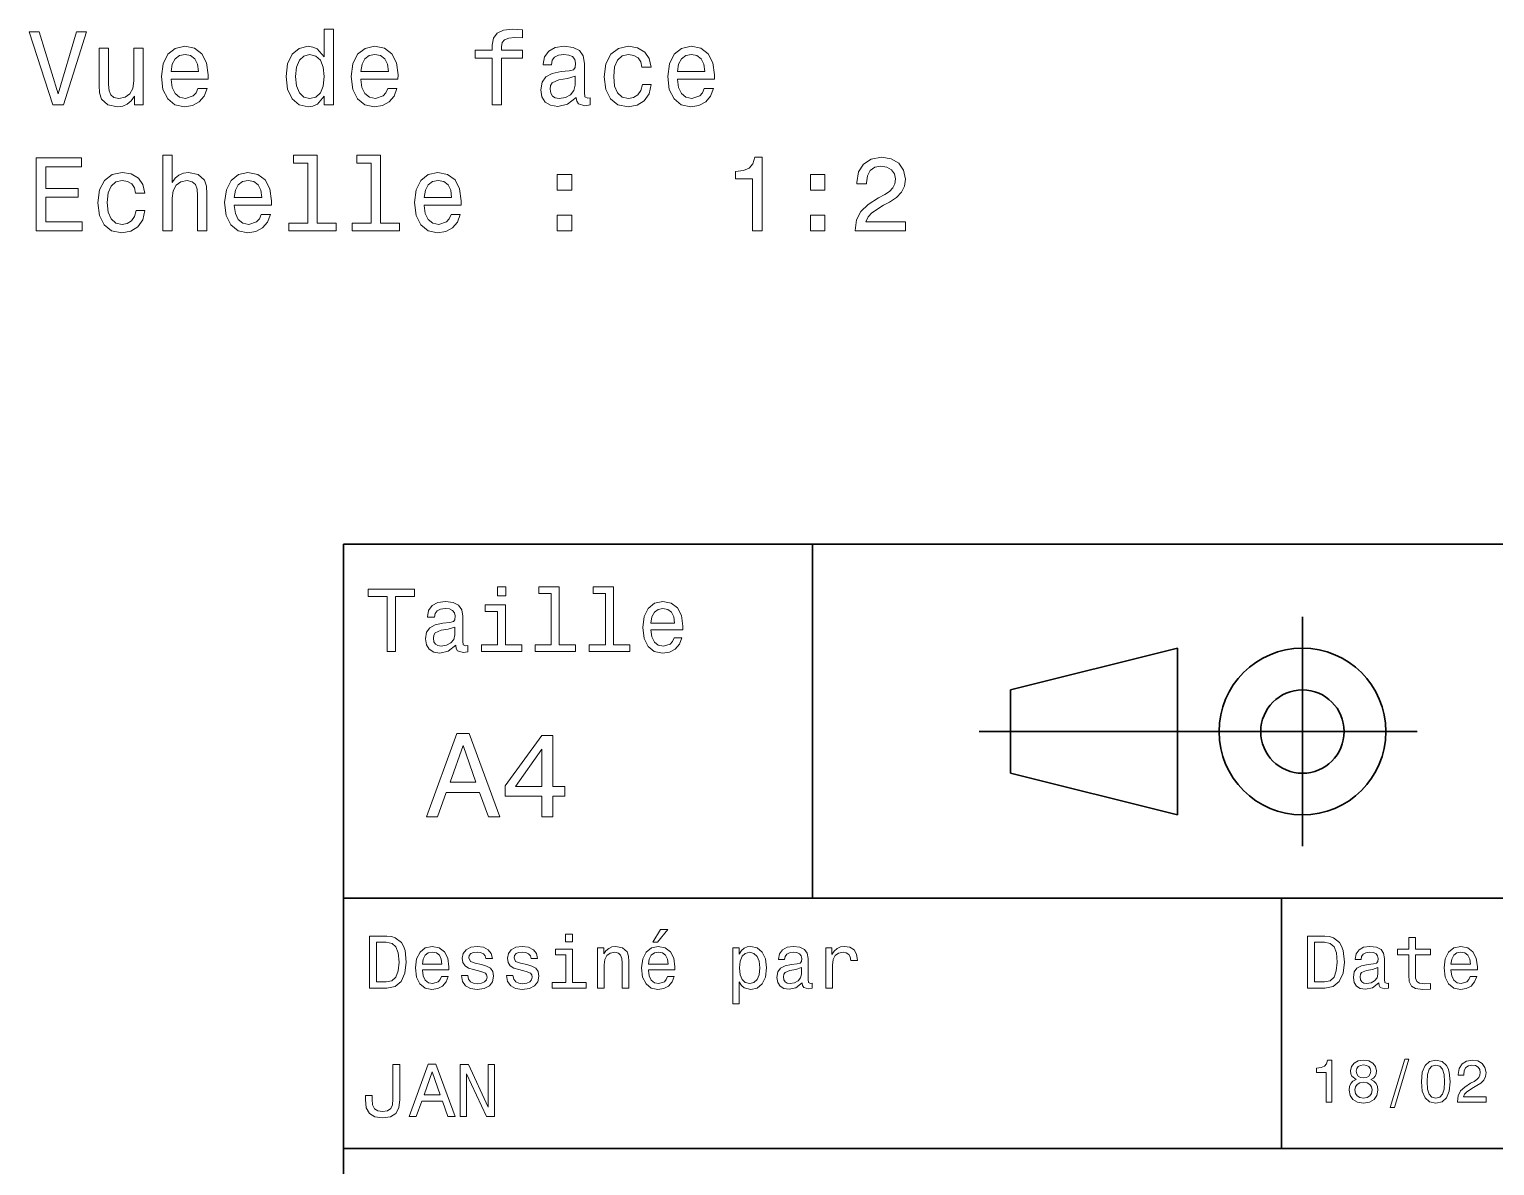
# Model space of a CAD drawing. Extents: x 0 to 297, y 0 to 210.
# Drawn here: x 81.9 to 152.2, y 40.2 to 94.7 of the extents above; entities that cross this region are included whole.
import ezdxf

# ---------------------------------------------------------------- set-up
doc = ezdxf.new("R2010")
doc.units = 0

msp = doc.modelspace()

# ---------------------------------------------------------------- linework, layer by layer
at = {"color": 7, "lineweight": 35}
for p, q in [((97, 10), (97, 70)), ((97, 70), (287, 70)), ((127.5, 61), (148.5, 61)), ((97, 53), (162, 53)), ((97, 41), (162, 41))]:
    msp.add_line(p, q, dxfattribs=at)
at = {"color": 7, "lineweight": 35, "ltscale": 0.425}
msp.add_line((119.5, 53), (119.5, 70), dxfattribs=at)
at = {"color": 7, "lineweight": 35, "ltscale": 0.275}
msp.add_line((143, 55.5), (143, 66.5), dxfattribs=at)
at = {"color": 7, "lineweight": 35, "ltscale": 0.206155}
for p, q in [((129, 63), (137, 65)), ((137, 57), (129, 59))]:
    msp.add_line(p, q, dxfattribs=at)
at = {"color": 7, "lineweight": 35, "ltscale": 0.2}
msp.add_line((137, 65), (137, 57), dxfattribs=at)
at = {"color": 7, "lineweight": 35, "ltscale": 0.1}
msp.add_line((129, 59), (129, 63), dxfattribs=at)
at = {"color": 7, "lineweight": 35, "ltscale": 0.3}
msp.add_line((142, 41), (142, 53), dxfattribs=at)
at = {"color": 7, "lineweight": 13}
for points in [[(84.189964, 94.580505), (83.312447, 91.59996), (82.409706, 94.580505), (81.930603, 94.580505), (83.060287, 91.075462), (83.564606, 91.075462), (84.669075, 94.580505)], [(96.076859, 91.494049), (96.076859, 91.075462), (96.52066, 91.075462), (96.52066, 94.696503), (96.081894, 94.696503), (96.081894, 93.370132), (95.744003, 93.753418), (95.537231, 93.844193), (95.300201, 93.879494), (94.871521, 93.778633), (94.538673, 93.496208), (94.321808, 93.04232), (94.246162, 92.432091), (94.321808, 91.821861), (94.538673, 91.362923), (94.871521, 91.075462), (95.300201, 90.979645), (95.537231, 91.014946), (95.749046, 91.105721)], [(104.135933, 93.314659), (104.135933, 91.075462), (104.579742, 91.075462), (104.579742, 93.314659), (105.588379, 93.314659), (105.588379, 93.692894), (104.579742, 93.692894), (104.579742, 93.859322), (104.615036, 94.06105), (104.731033, 94.19722), (104.927719, 94.277908), (105.210144, 94.308174), (105.588379, 94.288002), (105.588379, 94.67128), (105.109276, 94.696503), (104.67556, 94.651108), (104.372963, 94.514946), (104.191406, 94.277908), (104.135933, 93.940018), (104.135933, 93.692894), (103.323975, 93.692894), (103.323975, 93.314659)], [(87.392418, 93.783676), (86.948608, 93.783676), (86.948608, 92.220276), (86.898178, 91.857162), (86.751923, 91.594917), (86.524979, 91.433533), (86.227432, 91.383102), (85.990402, 91.423447), (85.839104, 91.544479), (85.753365, 91.751251), (85.733192, 92.043762), (85.733192, 93.783676), (85.289391, 93.783676), (85.289391, 92.003418), (85.30452, 91.645348), (85.400345, 91.347794), (85.692848, 91.075462), (86.161865, 90.979645), (86.414032, 91.014946), (86.63089, 91.105721), (86.81749, 91.262062), (86.968788, 91.489006), (86.968788, 91.075462), (87.392418, 91.075462)], [(88.728874, 92.300964), (90.504089, 92.300964), (90.509132, 92.507736), (90.428436, 93.087708), (90.206535, 93.521431), (89.853516, 93.783676), (89.384491, 93.879494), (88.92556, 93.778633), (88.572533, 93.496208), (88.345589, 93.037277), (88.264893, 92.432091), (88.340546, 91.811775), (88.56749, 91.35788), (88.915474, 91.075462), (89.369362, 90.979645), (89.762733, 91.045204), (90.085503, 91.216675), (90.322533, 91.489006), (90.458702, 91.852119), (90.019936, 91.852119), (89.929161, 91.650391), (89.798035, 91.499092), (89.424835, 91.378059), (89.137375, 91.433533), (88.920517, 91.610046), (88.779305, 91.897507), (88.728874, 92.285835)], [(88.728874, 92.674164), (88.784348, 93.022148), (88.920517, 93.27935), (89.127289, 93.435692), (89.39962, 93.491165), (89.666916, 93.435692), (89.873688, 93.27935), (89.999763, 93.022148), (90.045151, 92.674164)], [(97.836945, 92.300964), (99.61216, 92.300964), (99.617203, 92.507736), (99.536507, 93.087708), (99.314606, 93.521431), (98.961578, 93.783676), (98.492561, 93.879494), (98.03363, 93.778633), (97.680603, 93.496208), (97.453659, 93.037277), (97.372963, 92.432091), (97.448616, 91.811775), (97.67556, 91.35788), (98.023544, 91.075462), (98.477432, 90.979645), (98.870804, 91.045204), (99.193573, 91.216675), (99.430603, 91.489006), (99.566772, 91.852119), (99.128006, 91.852119), (99.037231, 91.650391), (98.906105, 91.499092), (98.532906, 91.378059), (98.245445, 91.433533), (98.02858, 91.610046), (97.887375, 91.897507), (97.836945, 92.285835)], [(97.836945, 92.674164), (97.892418, 93.022148), (98.02858, 93.27935), (98.235352, 93.435692), (98.50769, 93.491165), (98.774979, 93.435692), (98.98175, 93.27935), (99.107834, 93.022148), (99.153221, 92.674164)], [(108.165474, 91.42849), (108.165474, 91.413361), (108.190689, 91.24189), (108.266335, 91.12085), (108.584061, 91.025032), (108.831177, 91.065376), (108.831177, 91.408318), (108.725266, 91.393188), (108.584061, 91.458748), (108.558846, 91.660477), (108.558846, 93.062492), (108.498322, 93.420563), (108.321808, 93.672722), (108.014175, 93.82402), (107.58046, 93.879494), (107.15683, 93.818977), (106.844147, 93.647507), (106.647461, 93.380219), (106.581894, 93.027191), (106.581894, 92.996933), (106.980316, 92.996933), (107.015617, 93.208748), (107.126564, 93.360046), (107.308121, 93.450821), (107.565331, 93.486122), (107.812447, 93.460907), (107.98896, 93.385262), (108.094864, 93.254135), (108.130173, 93.072578), (108.110001, 92.860764), (108.029305, 92.75486), (107.827576, 92.704422), (107.449333, 92.664078), (107.015617, 92.573303), (106.707977, 92.411919), (106.526421, 92.15976), (106.470947, 91.78656), (106.521378, 91.453705), (106.677719, 91.206589), (106.929878, 91.050247), (107.277863, 90.994774), (107.746887, 91.100677)], [(111.31749, 92.885979), (111.756248, 92.885979), (111.665466, 93.289436), (111.448608, 93.607162), (111.110718, 93.803848), (110.671951, 93.879494), (110.187805, 93.778633), (109.819649, 93.496208), (109.587662, 93.037277), (109.506973, 92.422005), (109.582619, 91.811775), (109.809563, 91.35788), (110.167633, 91.075462), (110.65683, 90.979645), (111.090546, 91.05529), (111.428436, 91.267105), (111.660431, 91.59996), (111.761292, 92.043762), (111.337662, 92.043762), (111.262009, 91.761345), (111.120804, 91.549522), (110.919075, 91.418404), (110.671951, 91.378059), (110.364319, 91.443619), (110.142418, 91.645348), (110.006248, 91.97316), (109.960861, 92.437134), (110.006248, 92.891022), (110.147461, 93.218834), (110.374405, 93.420563), (110.671951, 93.491165), (110.934204, 93.445778), (111.13089, 93.329788), (111.262009, 93.138145)], [(113.017059, 92.300964), (114.792267, 92.300964), (114.797318, 92.507736), (114.716621, 93.087708), (114.49472, 93.521431), (114.141693, 93.783676), (113.672676, 93.879494), (113.213745, 93.778633), (112.860718, 93.496208), (112.633774, 93.037277), (112.553078, 92.432091), (112.628723, 91.811775), (112.855667, 91.35788), (113.203659, 91.075462), (113.657547, 90.979645), (114.050919, 91.045204), (114.373688, 91.216675), (114.610718, 91.489006), (114.746887, 91.852119), (114.308121, 91.852119), (114.217346, 91.650391), (114.08622, 91.499092), (113.71302, 91.378059), (113.425552, 91.433533), (113.208694, 91.610046), (113.06749, 91.897507), (113.017059, 92.285835)], [(113.017059, 92.674164), (113.072533, 93.022148), (113.208694, 93.27935), (113.415466, 93.435692), (113.687805, 93.491165), (113.955093, 93.435692), (114.161865, 93.27935), (114.287949, 93.022148), (114.333336, 92.674164)], [(95.375847, 93.481079), (95.66835, 93.410477), (95.890259, 93.213791), (96.021378, 92.885979), (96.071808, 92.432091), (96.021378, 91.97316), (95.890259, 91.645348), (95.66835, 91.443619), (95.375847, 91.378059), (95.098465, 91.443619), (94.88665, 91.645348), (94.745445, 91.978203), (94.70005, 92.432091), (94.745445, 92.880936), (94.88665, 93.208748), (95.098465, 93.410477)], [(108.115036, 92.02359), (108.05452, 91.761345), (107.893135, 91.559608), (107.651062, 91.42849), (107.353516, 91.383102), (107.161865, 91.408318), (107.025703, 91.489006), (106.939972, 91.630219), (106.914749, 91.826904), (106.934921, 92.003418), (107.015617, 92.129494), (107.338379, 92.270706), (107.746887, 92.331223), (108.115036, 92.452263)], [(88.340546, 85.028633), (88.784348, 85.028633), (88.784348, 86.592033), (88.829735, 86.950104), (88.97599, 87.212349), (89.202934, 87.373734), (89.505531, 87.43425), (89.747604, 87.38382), (89.898903, 87.24765), (89.974548, 87.020706), (89.999763, 86.718117), (89.999763, 85.028633), (90.443573, 85.028633), (90.443573, 86.808891), (90.423393, 87.166962), (90.332619, 87.464516), (90.035065, 87.736847), (89.571091, 87.832664), (89.318932, 87.797363), (89.102074, 87.701546), (88.920517, 87.550247), (88.784348, 87.343475), (88.784348, 88.649673), (88.340546, 88.649673)], [(95.295151, 88.276474), (95.295151, 85.401833), (94.382332, 85.401833), (94.382332, 85.028633), (96.646736, 85.028633), (96.646736, 85.401833), (95.73896, 85.401833), (95.73896, 88.649673), (94.59919, 88.649673), (94.59919, 88.276474)], [(98.331177, 88.276474), (98.331177, 85.401833), (97.41835, 85.401833), (97.41835, 85.028633), (99.682762, 85.028633), (99.682762, 85.401833), (98.774979, 85.401833), (98.774979, 88.649673), (97.635208, 88.649673), (97.635208, 88.276474)], [(82.253365, 85.028633), (84.472389, 85.028633), (84.472389, 85.452263), (82.717346, 85.452263), (82.717346, 86.637421), (84.280746, 86.637421), (84.280746, 87.056007), (82.717346, 87.056007), (82.717346, 88.105003), (84.432045, 88.105003), (84.432045, 88.528633), (82.253365, 88.528633)], [(116.61792, 85.028633), (117.076851, 85.028633), (117.076851, 88.553848), (116.733917, 88.553848), (116.643135, 88.246216), (116.461578, 88.039444), (116.184204, 87.918404), (115.800919, 87.878059), (115.800919, 87.519989), (116.61792, 87.519989)], [(121.550194, 85.028633), (123.955811, 85.028633), (123.955811, 85.462349), (122.05452, 85.462349), (122.160423, 85.699379), (122.34198, 85.896065), (122.901779, 86.254135), (123.199326, 86.405434), (123.532181, 86.622292), (123.769211, 86.874451), (123.90538, 87.172005), (123.955811, 87.509903), (123.870079, 87.933533), (123.633041, 88.266388), (123.269936, 88.478203), (122.800919, 88.553848), (122.316765, 88.468117), (121.948608, 88.231079), (121.711578, 87.852844), (121.63089, 87.353561), (121.63089, 87.282959), (122.089821, 87.282959), (122.089821, 87.323303), (122.135208, 87.666245), (122.271378, 87.918404), (122.488235, 88.079788), (122.775696, 88.135262), (123.068207, 88.084831), (123.285065, 87.958748), (123.42627, 87.762062), (123.476707, 87.514946), (123.441406, 87.282959), (123.345581, 87.086273), (123.184204, 86.914803), (122.962296, 86.763504), (122.664749, 86.602119), (122.170509, 86.289436), (121.822525, 85.956589), (121.615753, 85.553131), (121.550194, 85.043762)], [(87.029305, 86.839149), (87.468063, 86.839149), (87.377289, 87.242607), (87.160431, 87.560333), (86.822533, 87.757019), (86.383774, 87.832664), (85.89962, 87.731804), (85.531464, 87.449379), (85.299477, 86.990448), (85.218788, 86.375175), (85.294434, 85.764946), (85.521378, 85.31105), (85.879448, 85.028633), (86.368645, 84.932816), (86.802361, 85.008461), (87.140259, 85.220276), (87.372246, 85.553131), (87.473106, 85.996933), (87.049477, 85.996933), (86.973831, 85.714516), (86.832619, 85.502693), (86.63089, 85.371574), (86.383774, 85.33123), (86.076134, 85.39679), (85.854233, 85.598518), (85.718063, 85.926331), (85.672676, 86.390305), (85.718063, 86.844193), (85.859276, 87.172005), (86.08622, 87.373734), (86.383774, 87.444336), (86.646019, 87.398949), (86.842705, 87.282959), (86.973831, 87.091316)], [(91.764893, 86.254135), (93.540115, 86.254135), (93.545151, 86.460907), (93.464462, 87.040878), (93.242561, 87.474602), (92.889534, 87.736847), (92.420517, 87.832664), (91.961578, 87.731804), (91.608551, 87.449379), (91.381607, 86.990448), (91.300919, 86.385262), (91.376564, 85.764946), (91.603516, 85.31105), (91.951492, 85.028633), (92.405388, 84.932816), (92.798759, 84.998375), (93.121521, 85.169846), (93.358551, 85.442177), (93.49472, 85.80529), (93.055962, 85.80529), (92.965179, 85.603561), (92.834061, 85.452263), (92.460861, 85.33123), (92.173393, 85.386703), (91.956535, 85.563217), (91.815331, 85.850677), (91.764893, 86.239006)], [(91.764893, 86.627335), (91.820374, 86.975319), (91.956535, 87.232521), (92.163307, 87.388863), (92.435646, 87.444336), (92.702934, 87.388863), (92.909706, 87.232521), (93.035789, 86.975319), (93.081177, 86.627335)], [(100.872963, 86.254135), (102.648178, 86.254135), (102.653221, 86.460907), (102.572533, 87.040878), (102.350632, 87.474602), (101.997604, 87.736847), (101.52858, 87.832664), (101.069649, 87.731804), (100.716629, 87.449379), (100.489677, 86.990448), (100.408989, 86.385262), (100.484634, 85.764946), (100.711578, 85.31105), (101.059563, 85.028633), (101.513458, 84.932816), (101.90683, 84.998375), (102.229591, 85.169846), (102.466629, 85.442177), (102.602791, 85.80529), (102.164032, 85.80529), (102.07325, 85.603561), (101.942131, 85.452263), (101.568932, 85.33123), (101.281464, 85.386703), (101.064606, 85.563217), (100.923401, 85.850677), (100.872963, 86.239006)], [(100.872963, 86.627335), (100.928436, 86.975319), (101.064606, 87.232521), (101.271378, 87.388863), (101.543716, 87.444336), (101.811005, 87.388863), (102.017776, 87.232521), (102.14386, 86.975319), (102.189247, 86.627335)], [(107.252647, 86.985405), (107.948608, 86.985405), (107.948608, 87.736847), (107.252647, 87.736847)], [(119.396736, 86.985405), (120.092697, 86.985405), (120.092697, 87.736847), (119.396736, 87.736847)], [(107.252647, 85.028633), (107.948608, 85.028633), (107.948608, 85.780075), (107.252647, 85.780075)], [(119.396736, 85.028633), (120.092697, 85.028633), (120.092697, 85.780075), (119.396736, 85.780075)], [(99.102303, 64.837173), (99.5, 64.837173), (99.5, 67.47406), (100.407784, 67.47406), (100.407784, 67.837173), (98.190201, 67.837173), (98.190201, 67.47406), (99.102303, 67.47406)], [(104.786743, 67.940918), (104.384727, 67.940918), (104.384727, 67.508644), (104.786743, 67.508644)], [(106.969742, 67.621033), (106.969742, 65.157059), (106.187317, 65.157059), (106.187317, 64.837173), (108.128242, 64.837173), (108.128242, 65.157059), (107.350143, 65.157059), (107.350143, 67.940918), (106.373199, 67.940918), (106.373199, 67.621033)], [(109.572044, 67.621033), (109.572044, 65.157059), (108.789627, 65.157059), (108.789627, 64.837173), (110.730545, 64.837173), (110.730545, 65.157059), (109.952454, 65.157059), (109.952454, 67.940918), (108.975502, 67.940918), (108.975502, 67.621033)], [(102.387611, 65.139771), (102.387611, 65.126801), (102.409225, 64.979828), (102.47406, 64.876076), (102.746399, 64.793945), (102.958214, 64.828529), (102.958214, 65.122475), (102.867432, 65.109505), (102.746399, 65.165703), (102.724785, 65.338615), (102.724785, 66.540344), (102.672913, 66.84726), (102.521614, 67.0634), (102.257927, 67.193085), (101.886169, 67.240631), (101.523056, 67.188759), (101.255043, 67.041786), (101.086456, 66.812675), (101.030258, 66.510086), (101.030258, 66.484146), (101.371758, 66.484146), (101.402016, 66.665703), (101.497116, 66.795387), (101.65274, 66.873199), (101.873199, 66.903458), (102.085014, 66.881844), (102.236313, 66.817001), (102.327087, 66.704605), (102.357346, 66.548988), (102.340057, 66.367432), (102.270897, 66.276657), (102.097984, 66.233429), (101.773773, 66.198845), (101.402016, 66.121033), (101.138329, 65.982704), (100.982712, 65.766571), (100.935158, 65.446686), (100.978386, 65.161385), (101.112389, 64.949562), (101.328529, 64.815559), (101.626801, 64.768013), (102.028816, 64.858788)], [(104.773773, 65.157059), (104.773773, 67.080688), (103.796829, 67.080688), (103.796829, 66.756485), (104.393372, 66.756485), (104.393372, 65.157059), (103.615273, 65.157059), (103.615273, 64.837173), (105.560516, 64.837173), (105.560516, 65.157059)], [(111.750717, 65.887604), (113.272339, 65.887604), (113.276657, 66.064842), (113.207497, 66.561958), (113.017288, 66.933716), (112.714699, 67.158501), (112.312683, 67.240631), (111.919312, 67.154175), (111.616714, 66.912102), (111.422188, 66.51873), (111.353027, 66), (111.41787, 65.4683), (111.612396, 65.079247), (111.91066, 64.837173), (112.299713, 64.755043), (112.636887, 64.811234), (112.913544, 64.958214), (113.116714, 65.191643), (113.233429, 65.502876), (112.857346, 65.502876), (112.779541, 65.329971), (112.667145, 65.200287), (112.34726, 65.096542), (112.100868, 65.144089), (111.914986, 65.295387), (111.793945, 65.541786), (111.750717, 65.874634)], [(111.750717, 66.207489), (111.798271, 66.50576), (111.914986, 66.726219), (112.092216, 66.860229), (112.325653, 66.907776), (112.554756, 66.860229), (112.731987, 66.726219), (112.840057, 66.50576), (112.878967, 66.207489)], [(102.344383, 65.649857), (102.292511, 65.425072), (102.154182, 65.252159), (101.946686, 65.139771), (101.691643, 65.100861), (101.527374, 65.122475), (101.41066, 65.191643), (101.337173, 65.312675), (101.315559, 65.481262), (101.332855, 65.632561), (101.402016, 65.740631), (101.678673, 65.861671), (102.028816, 65.913544), (102.344383, 66.017288)], [(100.982712, 56.9049), (101.51297, 56.9049), (101.933716, 58.080692), (103.530258, 58.080692), (103.951012, 56.9049), (104.492798, 56.9049), (103.028816, 60.910664), (102.440926, 60.910664)], [(106.521614, 56.9049), (107.040344, 56.9049), (107.040344, 57.896255), (107.610954, 57.896255), (107.610954, 58.357349), (107.040344, 58.357349), (107.040344, 60.818443), (106.515854, 60.818443), (104.763687, 58.403458), (104.763687, 57.896255), (106.521614, 57.896255)], [(102.118156, 58.570606), (102.734871, 60.334293), (103.351585, 58.570606)], [(105.247841, 58.357349), (106.521614, 60.149857), (106.521614, 58.357349)], [(111.84726, 50.88797), (112.059799, 50.88797), (112.560516, 51.500362), (112.207489, 51.500362)], [(99.080688, 51.190563), (98.248558, 51.190563), (98.248558, 48.690563), (99.080688, 48.690563), (99.473343, 48.769814), (99.765129, 49.011169), (99.945244, 49.40382), (100.010086, 49.940563), (99.952446, 50.488113), (99.880402, 50.70425), (99.779541, 50.877163), (99.487755, 51.111313), (99.296829, 51.168949)], [(99.055473, 50.891571), (99.329254, 50.837536), (99.516571, 50.671829), (99.628242, 50.376442), (99.664268, 49.940563), (99.624641, 49.519093), (99.51297, 49.223705), (99.322044, 49.047192), (99.055473, 48.989555), (98.583572, 48.989555), (98.583572, 50.891571)], [(100.784584, 49.565922), (102.052597, 49.565922), (102.056198, 49.713619), (101.998558, 50.127884), (101.840057, 50.437683), (101.587898, 50.625), (101.252884, 50.693443), (100.925072, 50.621399), (100.672913, 50.41967), (100.510803, 50.091862), (100.453171, 49.659584), (100.507202, 49.216499), (100.669312, 48.892292), (100.91787, 48.690563), (101.242073, 48.62212), (101.523056, 48.668949), (101.753601, 48.791428), (101.922913, 48.98595), (102.020172, 49.245319), (101.706772, 49.245319), (101.64193, 49.101227), (101.548271, 48.993156), (101.2817, 48.9067), (101.07637, 48.946327), (100.921471, 49.072407), (100.820602, 49.27774), (100.784584, 49.555115)], [(103.623199, 49.818085), (103.317001, 49.890129), (103.090057, 49.972984), (103.014412, 50.142292), (103.036026, 50.261169), (103.111671, 50.347622), (103.234146, 50.401657), (103.41066, 50.423271), (103.579971, 50.401657), (103.713257, 50.336815), (103.799713, 50.239555), (103.835732, 50.109871), (104.145531, 50.109871), (104.145531, 50.117077), (104.091499, 50.351227), (103.943802, 50.534943), (103.713257, 50.650219), (103.41066, 50.693443), (103.104469, 50.650219), (102.881126, 50.531342), (102.740631, 50.354828), (102.697403, 50.131485), (102.729828, 49.915348), (102.830688, 49.76405), (102.996399, 49.655983), (103.237755, 49.580334), (103.590775, 49.493877), (103.806915, 49.40382), (103.864555, 49.331772), (103.886169, 49.223705), (103.853745, 49.09042), (103.767288, 48.989555), (103.626801, 48.924713), (103.439484, 48.903099), (103.241356, 48.924713), (103.09726, 49.000362), (103, 49.122841), (102.960373, 49.292149), (102.654175, 49.292149), (102.704613, 49.003963), (102.852303, 48.795029), (103.086456, 48.668949), (103.41066, 48.62212), (103.749283, 48.668949), (103.997841, 48.795029), (104.149139, 48.996758), (104.203171, 49.259727), (104.163544, 49.486671), (104.051872, 49.641571), (103.868156, 49.742435)], [(105.791786, 49.818085), (105.485588, 49.890129), (105.258644, 49.972984), (105.182999, 50.142292), (105.204613, 50.261169), (105.280258, 50.347622), (105.40274, 50.401657), (105.579254, 50.423271), (105.748558, 50.401657), (105.881844, 50.336815), (105.9683, 50.239555), (106.004326, 50.109871), (106.314117, 50.109871), (106.314117, 50.117077), (106.260086, 50.351227), (106.112396, 50.534943), (105.881844, 50.650219), (105.579254, 50.693443), (105.273056, 50.650219), (105.049713, 50.531342), (104.909225, 50.354828), (104.865997, 50.131485), (104.898415, 49.915348), (104.999283, 49.76405), (105.164986, 49.655983), (105.406342, 49.580334), (105.759369, 49.493877), (105.975502, 49.40382), (106.033142, 49.331772), (106.054756, 49.223705), (106.022339, 49.09042), (105.935883, 48.989555), (105.795387, 48.924713), (105.60807, 48.903099), (105.409943, 48.924713), (105.265854, 49.000362), (105.168587, 49.122841), (105.12896, 49.292149), (104.822769, 49.292149), (104.873199, 49.003963), (105.020897, 48.795029), (105.255043, 48.668949), (105.579254, 48.62212), (105.91787, 48.668949), (106.166428, 48.795029), (106.317726, 48.996758), (106.371758, 49.259727), (106.33213, 49.486671), (106.220459, 49.641571), (106.036743, 49.742435)], [(107.992798, 51.27702), (107.657784, 51.27702), (107.657784, 50.916786), (107.992798, 50.916786)], [(109.181557, 48.690563), (109.498558, 48.690563), (109.498558, 49.807278), (109.530983, 50.063042), (109.635445, 50.250362), (109.797546, 50.365635), (110.013687, 50.408863), (110.1866, 50.372841), (110.29467, 50.275578), (110.348701, 50.113472), (110.366714, 49.897335), (110.366714, 48.690563), (110.683716, 48.690563), (110.683716, 49.962177), (110.669312, 50.217941), (110.604469, 50.430477), (110.39193, 50.625), (110.060516, 50.693443), (109.876801, 50.668228), (109.721901, 50.599785), (109.588615, 50.484512), (109.484146, 50.329613), (109.484146, 50.625), (109.181557, 50.625)], [(111.627518, 49.565922), (112.895531, 49.565922), (112.899132, 49.713619), (112.841499, 50.127884), (112.682999, 50.437683), (112.430832, 50.625), (112.095825, 50.693443), (111.768013, 50.621399), (111.515854, 50.41967), (111.353745, 50.091862), (111.296112, 49.659584), (111.350143, 49.216499), (111.512245, 48.892292), (111.760803, 48.690563), (112.085014, 48.62212), (112.365997, 48.668949), (112.596542, 48.791428), (112.765854, 48.98595), (112.863113, 49.245319), (112.549713, 49.245319), (112.484871, 49.101227), (112.391212, 48.993156), (112.124641, 48.9067), (111.919312, 48.946327), (111.764412, 49.072407), (111.663544, 49.27774), (111.627518, 49.555115)], [(115.986313, 50.326012), (115.986313, 50.625), (115.669312, 50.625), (115.669312, 47.941284), (115.986313, 47.941284), (115.986313, 48.98595), (116.097984, 48.816643), (116.22406, 48.704971), (116.541069, 48.62212), (116.843658, 48.690563), (117.081413, 48.895893), (117.236313, 49.2201), (117.293945, 49.659584), (117.236313, 50.095463), (117.081413, 50.41967), (116.843658, 50.621399), (116.541069, 50.693443), (116.368156, 50.671829), (116.220459, 50.603386), (116.094383, 50.488113)], [(119.005043, 48.942726), (119.005043, 48.931919), (119.023056, 48.809441), (119.077087, 48.722984), (119.304031, 48.654541), (119.480545, 48.683357), (119.480545, 48.928314), (119.4049, 48.917507), (119.304031, 48.96434), (119.286026, 49.108429), (119.286026, 50.109871), (119.242798, 50.365635), (119.116714, 50.54575), (118.896973, 50.65382), (118.587173, 50.693443), (118.284584, 50.650219), (118.061241, 50.52774), (117.920746, 50.336815), (117.873917, 50.084656), (117.873917, 50.063042), (118.158501, 50.063042), (118.183716, 50.21434), (118.26297, 50.322407), (118.392654, 50.387249), (118.57637, 50.412464), (118.752884, 50.394455), (118.878967, 50.34042), (118.954613, 50.246758), (118.979828, 50.117077), (118.965416, 49.965778), (118.907784, 49.890129), (118.763687, 49.854107), (118.493515, 49.825291), (118.183716, 49.760448), (117.963974, 49.645176), (117.834297, 49.465057), (117.79467, 49.19849), (117.830688, 48.960735), (117.942368, 48.784222), (118.122482, 48.67255), (118.37104, 48.632927), (118.706055, 48.708576)], [(120.143372, 48.690563), (120.460373, 48.690563), (120.460373, 49.796471), (120.492798, 50.063042), (120.590057, 50.253963), (120.748558, 50.369236), (120.961098, 50.408863), (121.119598, 50.383648), (121.238472, 50.3116), (121.310516, 50.189121), (121.335739, 50.023415), (121.656342, 50.023415), (121.613113, 50.315205), (121.49424, 50.524136), (121.296112, 50.650219), (121.02594, 50.693443), (120.842224, 50.664627), (120.683716, 50.592579), (120.543228, 50.4701), (120.431557, 50.304398), (120.431557, 50.625), (120.143372, 50.625)], [(144.080688, 51.190563), (143.248566, 51.190563), (143.248566, 48.690563), (144.080688, 48.690563), (144.473343, 48.769814), (144.765137, 49.011169), (144.945251, 49.40382), (145.010086, 49.940563), (144.952454, 50.488113), (144.880402, 50.70425), (144.779541, 50.877163), (144.487747, 51.111313), (144.296829, 51.168949)], [(144.055481, 50.891571), (144.329254, 50.837536), (144.516571, 50.671829), (144.628235, 50.376442), (144.664261, 49.940563), (144.624634, 49.519093), (144.51297, 49.223705), (144.322052, 49.047192), (144.055481, 48.989555), (143.583572, 48.989555), (143.583572, 50.891571)], [(146.656342, 48.942726), (146.656342, 48.931919), (146.674347, 48.809441), (146.728394, 48.722984), (146.955338, 48.654541), (147.131851, 48.683357), (147.131851, 48.928314), (147.056198, 48.917507), (146.955338, 48.96434), (146.937317, 49.108429), (146.937317, 50.109871), (146.894089, 50.365635), (146.768005, 50.54575), (146.548264, 50.65382), (146.23848, 50.693443), (145.935883, 50.650219), (145.71254, 50.52774), (145.572052, 50.336815), (145.525223, 50.084656), (145.525223, 50.063042), (145.809799, 50.063042), (145.835022, 50.21434), (145.914261, 50.322407), (146.043945, 50.387249), (146.227661, 50.412464), (146.404175, 50.394455), (146.530258, 50.34042), (146.605911, 50.246758), (146.631119, 50.117077), (146.616714, 49.965778), (146.559082, 49.890129), (146.414978, 49.854107), (146.144806, 49.825291), (145.835022, 49.760448), (145.61528, 49.645176), (145.485596, 49.465057), (145.445969, 49.19849), (145.481995, 48.960735), (145.593658, 48.784222), (145.773773, 48.67255), (146.022339, 48.632927), (146.357346, 48.708576)], [(148.100861, 50.289986), (148.100861, 49.320965), (148.122482, 49.007565), (148.223343, 48.791428), (148.425079, 48.665348), (148.767288, 48.62212), (149.141937, 48.640129), (149.141937, 48.913906), (148.868149, 48.892292), (148.619598, 48.921112), (148.486313, 49.011169), (148.42868, 49.162464), (148.417862, 49.375), (148.417862, 50.289986), (149.141937, 50.289986), (149.141937, 50.560158), (148.417862, 50.560158), (148.417862, 51.125721), (148.100861, 51.125721), (148.100861, 50.560158), (147.553314, 50.560158), (147.553314, 50.289986)], [(150.121765, 49.565922), (151.389771, 49.565922), (151.393372, 49.713619), (151.335739, 50.127884), (151.177231, 50.437683), (150.925079, 50.625), (150.590057, 50.693443), (150.262253, 50.621399), (150.010086, 50.41967), (149.847977, 50.091862), (149.790344, 49.659584), (149.844376, 49.216499), (150.006485, 48.892292), (150.255051, 48.690563), (150.579254, 48.62212), (150.860229, 48.668949), (151.090775, 48.791428), (151.260086, 48.98595), (151.357346, 49.245319), (151.043945, 49.245319), (150.979111, 49.101227), (150.885452, 48.993156), (150.618881, 48.9067), (150.413544, 48.946327), (150.258652, 49.072407), (150.157776, 49.27774), (150.121765, 49.555115)], [(100.784584, 49.832493), (100.824211, 50.081055), (100.921471, 50.264771), (101.069168, 50.376442), (101.263687, 50.416069), (101.454613, 50.376442), (101.602303, 50.264771), (101.69236, 50.081055), (101.724785, 49.832493)], [(107.981987, 48.957134), (107.981987, 50.560158), (107.16787, 50.560158), (107.16787, 50.289986), (107.664986, 50.289986), (107.664986, 48.957134), (107.016571, 48.957134), (107.016571, 48.690563), (108.637611, 48.690563), (108.637611, 48.957134)], [(111.627518, 49.832493), (111.667145, 50.081055), (111.764412, 50.264771), (111.912102, 50.376442), (112.106628, 50.416069), (112.297546, 50.376442), (112.445244, 50.264771), (112.535301, 50.081055), (112.567726, 49.832493)], [(116.48703, 48.9067), (116.274498, 48.953533), (116.119598, 49.097622), (116.022339, 49.331772), (115.989914, 49.659584), (116.022339, 49.983791), (116.119598, 50.217941), (116.274498, 50.358429), (116.48703, 50.408863), (116.681557, 50.358429), (116.836456, 50.21434), (116.933716, 49.98019), (116.969742, 49.659584), (116.933716, 49.335377), (116.836456, 49.097622), (116.681557, 48.953533)], [(150.121765, 49.832493), (150.161377, 50.081055), (150.258652, 50.264771), (150.406342, 50.376442), (150.600861, 50.416069), (150.791794, 50.376442), (150.939484, 50.264771), (151.029541, 50.081055), (151.061966, 49.832493)], [(118.969025, 49.367798), (118.925797, 49.180477), (118.810516, 49.036385), (118.637611, 48.942726), (118.425072, 48.910305), (118.288185, 48.928314), (118.190926, 48.98595), (118.129684, 49.086815), (118.111671, 49.227306), (118.126083, 49.353386), (118.183716, 49.443443), (118.414268, 49.544312), (118.706055, 49.587536), (118.969025, 49.673992)], [(146.620316, 49.367798), (146.577087, 49.180477), (146.461823, 49.036385), (146.28891, 48.942726), (146.07637, 48.910305), (145.939484, 48.928314), (145.842224, 48.98595), (145.780975, 49.086815), (145.76297, 49.227306), (145.777374, 49.353386), (145.835022, 49.443443), (146.065567, 49.544312), (146.357346, 49.587536), (146.620316, 49.673992)], [(99.372475, 43.359509), (99.34726, 43.092937), (99.271614, 42.909222), (99.116714, 42.79755), (98.87896, 42.765129), (98.644814, 42.79755), (98.489914, 42.902016), (98.399857, 43.085735), (98.374641, 43.352306), (98.381844, 43.532421), (98.05764, 43.532421), (98.05043, 43.348701), (98.093658, 42.948845), (98.241356, 42.671471), (98.497116, 42.516571), (98.875359, 42.462536), (99.25, 42.516571), (99.50576, 42.671471), (99.653458, 42.945244), (99.700287, 43.3451), (99.700287, 45.030979), (99.372475, 45.030979)], [(100.157784, 42.530979), (100.489197, 42.530979), (100.752159, 43.26585), (101.75, 43.26585), (102.01297, 42.530979), (102.351585, 42.530979), (101.4366, 45.03458), (101.069168, 45.03458)], [(102.600143, 42.530979), (102.899139, 42.530979), (102.899139, 44.580692), (103.857346, 42.530979), (104.242798, 42.530979), (104.242798, 45.030979), (103.940201, 45.030979), (103.940201, 42.981266), (102.992798, 45.030979), (102.600143, 45.030979)], [(144.14122, 43.224785), (144.403458, 43.224785), (144.403458, 45.239193), (144.207504, 45.239193), (144.155624, 45.0634), (144.05188, 44.945248), (143.893372, 44.876083), (143.674362, 44.853027), (143.674362, 44.648415), (144.14122, 44.648415)], [(145.570602, 44.302593), (145.42363, 44.221905), (145.322769, 44.109512), (145.259369, 43.9683), (145.239197, 43.798271), (145.285309, 43.541786), (145.417877, 43.342941), (145.634003, 43.216141), (145.927963, 43.167149), (146.219025, 43.216141), (146.435165, 43.342941), (146.567734, 43.541786), (146.616714, 43.798271), (146.593658, 43.9683), (146.533142, 44.109512), (146.429398, 44.221905), (146.285309, 44.302593), (146.400574, 44.371758), (146.481277, 44.466858), (146.530258, 44.582134), (146.547562, 44.723343), (146.50145, 44.927956), (146.380402, 45.09222), (146.184448, 45.198849), (145.927963, 45.239193), (145.668594, 45.198849), (145.472626, 45.09222), (145.348709, 44.927956), (145.305481, 44.723343), (145.319885, 44.582134), (145.368881, 44.466858)], [(145.579254, 44.700291), (145.60231, 44.827091), (145.671478, 44.925072), (145.780991, 44.985592), (145.927963, 45.008648), (146.072052, 44.985592), (146.181564, 44.925072), (146.250732, 44.827091), (146.276657, 44.700291), (146.250732, 44.570606), (146.181564, 44.469742), (146.072052, 44.403458), (145.927963, 44.383286), (145.780991, 44.406342), (145.671478, 44.469742), (145.60231, 44.570606)], [(147.213257, 42.956772), (147.412109, 42.956772), (148.109512, 45.279541), (147.907791, 45.279541)], [(148.703171, 44.201729), (148.746399, 43.749279), (148.881851, 43.426514), (149.097992, 43.230549), (149.397705, 43.167149), (149.694534, 43.230549), (149.910675, 43.426514), (150.043228, 43.749279), (150.08934, 44.201729), (150.043228, 44.651299), (149.98848, 44.829971), (149.910675, 44.976948), (149.694534, 45.172913), (149.397705, 45.239193), (149.097992, 45.172913), (148.881851, 44.974064), (148.746399, 44.651299)], [(148.979828, 44.201729), (149.002884, 44.550434), (149.074936, 44.801155), (149.20462, 44.948128), (149.397705, 45), (149.587906, 44.948128), (149.71759, 44.801155), (149.789627, 44.550434), (149.812683, 44.201729), (149.789627, 43.850143), (149.71759, 43.599426), (149.587906, 43.45245), (149.397705, 43.403458), (149.20462, 43.45245), (149.074936, 43.599426), (149.002884, 43.850143)], [(150.429398, 43.224785), (151.804047, 43.224785), (151.804047, 43.472622), (150.71759, 43.472622), (150.778107, 43.60807), (150.881851, 43.720463), (151.201736, 43.925072), (151.371765, 44.011528), (151.561966, 44.135448), (151.697418, 44.279541), (151.775223, 44.44957), (151.804047, 44.642651), (151.755051, 44.884727), (151.619598, 45.074928), (151.412109, 45.195965), (151.144104, 45.239193), (150.867447, 45.190201), (150.657059, 45.054756), (150.521622, 44.838619), (150.47551, 44.553314), (150.47551, 44.51297), (150.737762, 44.51297), (150.737762, 44.536022), (150.763687, 44.731991), (150.841507, 44.876083), (150.965424, 44.9683), (151.129684, 45), (151.296829, 44.971184), (151.420746, 44.899136), (151.50145, 44.786743), (151.530258, 44.645535), (151.510086, 44.51297), (151.455338, 44.400578), (151.363113, 44.302593), (151.236313, 44.216141), (151.066284, 44.12392), (150.783859, 43.945248), (150.585022, 43.755043), (150.466858, 43.524498), (150.429398, 43.233429)], [(100.867432, 43.572044), (101.252884, 44.674351), (101.638329, 43.572044)], [(145.515854, 43.804035), (145.541794, 43.956772), (145.625366, 44.072048), (145.755051, 44.146976), (145.927963, 44.172913), (146.097992, 44.146976), (146.227676, 44.072048), (146.311249, 43.956772), (146.340057, 43.804035), (146.311249, 43.639771), (146.227676, 43.51585), (146.097992, 43.435158), (145.927963, 43.409222), (145.755051, 43.435158), (145.625366, 43.51585), (145.541794, 43.639771)]]:
    msp.add_lwpolyline(points, close=True, dxfattribs=at)
at = {"color": 7, "lineweight": 35}
for radius in [4, 2]:
    msp.add_circle((143, 61), radius, dxfattribs=at)

doc.saveas('drawing.dxf')
